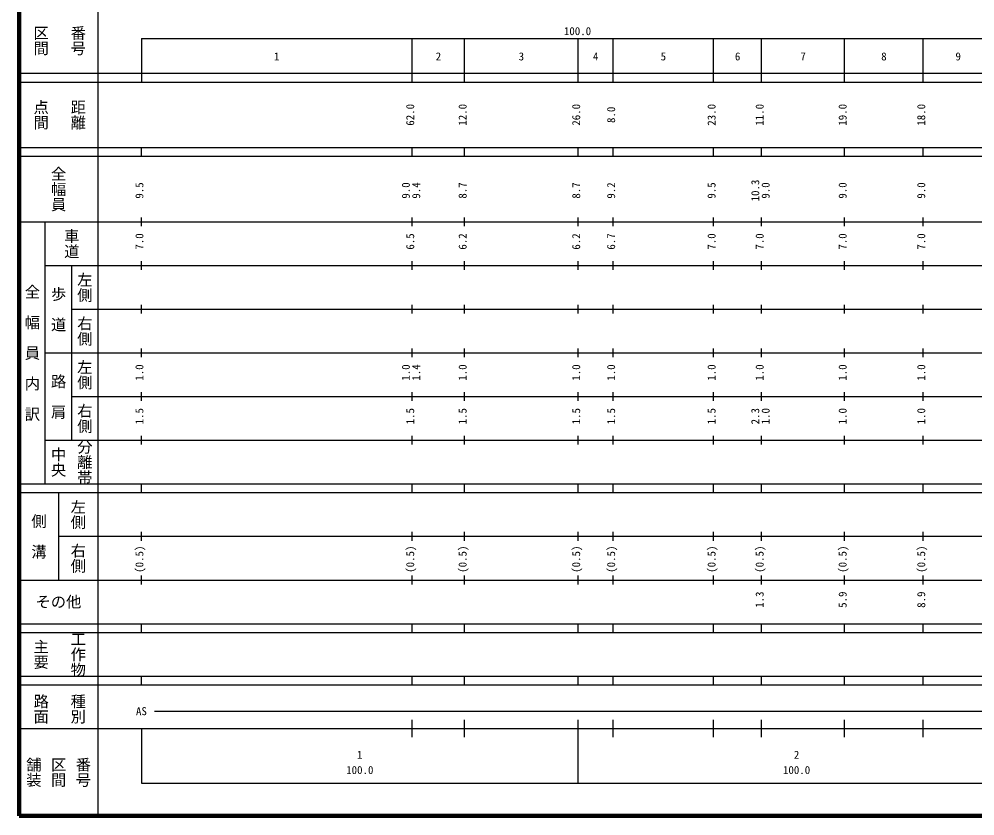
# Model space of a CAD drawing. Units: millimetres on the paper, enlarged 1000 times. Extents: x 40000 to 680000, y 20000 to 380000.
# Drawn here: x 40000 to 258822, y 20000 to 202409 of the extents above; entities that cross this region are included whole.
import ezdxf
from ezdxf.enums import TextEntityAlignment as Align

# ---------------------------------------------------------------- set-up
doc = ezdxf.new("R2010")
doc.units = ezdxf.units.MM
doc.header["$LTSCALE"] = 1000
doc.layers.add('M-TTL', color=2, linetype='Continuous', lineweight=140)
doc.layers.add('M-TTL-BAND', color=7, linetype='Continuous', lineweight=25)
doc.styles.add('@ＭＳ ゴシック', font='')
doc.styles.add('ＭＳ ゴシック', font='')
doc.styles.get('@ＭＳ ゴシック').set_extended_font_data('@MS Gothic')
doc.styles.get('ＭＳ ゴシック').set_extended_font_data('MS Gothic')

msp = doc.modelspace()

# ---------------------------------------------------------------- linework, layer by layer
at = {"layer": 'M-TTL'}
for p, q in [((40000, 380000), (40000, 20000)), ((40000, 20000), (680000, 20000))]:
    msp.add_line(p, q, dxfattribs=at)
at = {"layer": 'M-TTL-BAND'}
for p, q in [((58000, 370000), (58000, 20000)), ((68000, 198000), (579000, 198000)), ((68000, 198000), (68000, 188000)), ((130000, 188000), (130000, 198000)), ((142000, 188000), (142000, 198000)), ((168000, 188000), (168000, 198000)), ((176000, 188000), (176000, 198000)), ((199000, 188000), (199000, 198000)), ((210000, 188000), (210000, 198000)), ((229000, 188000), (229000, 198000)), ((247000, 188000), (247000, 198000)), ((40000, 190000), (579000, 190000)), ((40000, 188000), (579000, 188000)), ((40000, 173000), (579000, 173000)), ((68000, 171000), (68000, 173000)), ((130000, 171000), (130000, 173000)), ((142000, 171000), (142000, 173000)), ((168000, 171000), (168000, 173000)), ((176000, 171000), (176000, 173000)), ((199000, 171000), (199000, 173000)), ((210000, 171000), (210000, 173000)), ((229000, 171000), (229000, 173000)), ((247000, 171000), (247000, 173000)), ((40000, 171000), (579000, 171000)), ((40000, 156000), (579000, 156000)), ((46000, 96000), (46000, 156000)), ((68000, 155000), (68000, 157000)), ((130000, 155000), (130000, 157000)), ((142000, 155000), (142000, 157000)), ((168000, 155000), (168000, 157000)), ((176000, 155000), (176000, 157000)), ((199000, 155000), (199000, 157000)), ((210000, 155000), (210000, 157000)), ((229000, 155000), (229000, 157000)), ((247000, 155000), (247000, 157000)), ((68000, 145000), (68000, 147000)), ((130000, 145000), (130000, 147000)), ((142000, 145000), (142000, 147000)), ((168000, 145000), (168000, 147000)), ((176000, 145000), (176000, 147000)), ((199000, 145000), (199000, 147000)), ((210000, 145000), (210000, 147000)), ((229000, 145000), (229000, 147000)), ((247000, 145000), (247000, 147000)), ((46000, 146000), (579000, 146000)), ((52000, 146000), (52000, 106000)), ((52000, 136000), (579000, 136000)), ((68000, 135000), (68000, 137000)), ((130000, 135000), (130000, 137000)), ((142000, 135000), (142000, 137000)), ((168000, 135000), (168000, 137000)), ((176000, 135000), (176000, 137000)), ((199000, 135000), (199000, 137000)), ((210000, 135000), (210000, 137000)), ((229000, 135000), (229000, 137000)), ((247000, 135000), (247000, 137000)), ((68000, 125000), (68000, 127000)), ((130000, 125000), (130000, 127000)), ((142000, 125000), (142000, 127000)), ((168000, 125000), (168000, 127000)), ((176000, 125000), (176000, 127000)), ((199000, 125000), (199000, 127000)), ((210000, 125000), (210000, 127000)), ((229000, 125000), (229000, 127000)), ((247000, 125000), (247000, 127000)), ((46000, 126000), (579000, 126000)), ((52000, 116000), (579000, 116000)), ((68000, 115000), (68000, 117000)), ((130000, 115000), (130000, 117000)), ((142000, 115000), (142000, 117000)), ((168000, 115000), (168000, 117000)), ((176000, 115000), (176000, 117000)), ((199000, 115000), (199000, 117000)), ((210000, 115000), (210000, 117000)), ((229000, 115000), (229000, 117000)), ((247000, 115000), (247000, 117000)), ((46000, 106000), (579000, 106000)), ((68000, 105000), (68000, 107000)), ((130000, 105000), (130000, 107000)), ((142000, 105000), (142000, 107000)), ((168000, 105000), (168000, 107000)), ((176000, 105000), (176000, 107000)), ((199000, 105000), (199000, 107000)), ((210000, 105000), (210000, 107000)), ((229000, 105000), (229000, 107000)), ((247000, 105000), (247000, 107000)), ((40000, 96000), (579000, 96000)), ((68000, 94000), (68000, 96000)), ((130000, 94000), (130000, 96000)), ((142000, 94000), (142000, 96000)), ((168000, 94000), (168000, 96000)), ((176000, 94000), (176000, 96000)), ((199000, 94000), (199000, 96000)), ((210000, 94000), (210000, 96000)), ((229000, 94000), (229000, 96000)), ((247000, 94000), (247000, 96000)), ((40000, 94000), (579000, 94000)), ((49000, 94000), (49000, 74000)), ((49000, 84000), (579000, 84000)), ((68000, 83000), (68000, 85000)), ((130000, 83000), (130000, 85000)), ((142000, 83000), (142000, 85000)), ((168000, 83000), (168000, 85000)), ((176000, 83000), (176000, 85000)), ((199000, 83000), (199000, 85000)), ((210000, 83000), (210000, 85000)), ((229000, 83000), (229000, 85000)), ((247000, 83000), (247000, 85000)), ((68000, 73000), (68000, 75000)), ((130000, 73000), (130000, 75000)), ((142000, 73000), (142000, 75000)), ((168000, 73000), (168000, 75000)), ((176000, 73000), (176000, 75000)), ((199000, 73000), (199000, 75000)), ((210000, 73000), (210000, 75000)), ((229000, 73000), (229000, 75000)), ((247000, 73000), (247000, 75000)), ((40000, 74000), (579000, 74000)), ((40000, 64000), (579000, 64000)), ((68000, 62000), (68000, 64000)), ((130000, 62000), (130000, 64000)), ((142000, 62000), (142000, 64000)), ((168000, 62000), (168000, 64000)), ((176000, 62000), (176000, 64000)), ((199000, 62000), (199000, 64000)), ((210000, 62000), (210000, 64000)), ((229000, 62000), (229000, 64000)), ((247000, 62000), (247000, 64000)), ((40000, 62000), (579000, 62000)), ((40000, 52000), (579000, 52000)), ((68000, 50000), (68000, 52000)), ((130000, 50000), (130000, 52000)), ((142000, 50000), (142000, 52000)), ((168000, 50000), (168000, 52000)), ((176000, 50000), (176000, 52000)), ((199000, 50000), (199000, 52000)), ((210000, 50000), (210000, 52000)), ((229000, 50000), (229000, 52000)), ((247000, 50000), (247000, 52000)), ((40000, 50000), (579000, 50000)), ((71000, 44000), (565000, 44000)), ((130000, 38000), (130000, 42000)), ((142000, 38000), (142000, 42000)), ((168000, 27500), (168000, 42000)), ((176000, 38000), (176000, 42000)), ((199000, 38000), (199000, 42000)), ((210000, 38000), (210000, 42000)), ((229000, 38000), (229000, 42000)), ((247000, 38000), (247000, 42000)), ((40000, 40000), (579000, 40000)), ((68000, 40000), (68000, 27500)), ((68000, 27500), (579000, 27500))]:
    msp.add_line(p, q, dxfattribs=at)

# ---------------------------------------------------------------- texts
at = {"layer": 'M-TTL-BAND', "style": '@ＭＳ ゴシック'}
for s, p in [('区間', (45000, 197500)), ('番号', (53500, 197500)), ('点間', (45000, 180500)), ('距離', (53500, 180500)), ('全幅員', (49000, 163500)), ('車道', (52000, 151000)), ('左側', (55000, 141000)), ('全\u3000幅\u3000員\u3000内\u3000訳', (43000, 126000)), ('歩\u3000道', (49000, 136000)), ('右側', (55000, 131000)), ('左側', (55000, 121000)), ('路\u3000肩', (49000, 116000)), ('右側', (55000, 111000)), ('分離帯', (55000, 101000)), ('中央', (49000, 101000)), ('左側', (53500, 89000)), ('側\u3000溝', (44500, 84000)), ('右側', (53500, 79000)), ('工作物', (53500, 57000)), ('主要', (45000, 57000)), ('路面', (45000, 44500)), ('種別', (53500, 44500)), ('舗装', (43333, 30000)), ('区間', (49000, 30000)), ('番号', (54667, 30000))]:
    msp.add_text(s, height=2566, rotation=270, dxfattribs=at).set_placement(p, align=Align.MIDDLE_CENTER)
at = {"layer": 'M-TTL-BAND', "style": 'ＭＳ ゴシック'}
for s, p in [('100.0', (167844, 198195)), ('2', (136000, 192405)), ('3', (155000, 192405)), ('6', (204500, 192405)), ('8', (238000, 192405)), ('9', (255000, 192405)), ('1', (99000, 192405)), ('4', (172000, 192405)), ('5', (187500, 192405)), ('7', (219500, 192405)), ('AS', (68000, 42500)), ('1', (118000, 32523)), ('2', (218000, 32523)), ('100.0', (118000, 29033)), ('100.0', (218000, 29033))]:
    msp.add_text(s, height=1833, dxfattribs=at).set_placement(p, align=Align.BOTTOM_CENTER)
for s, p in [('62.0', (131000, 180500)), ('12.0', (143000, 180500)), ('26.0', (169000, 180500)), ('8.0', (177000, 180500)), ('23.0', (200000, 180500)), ('11.0', (211000, 180500)), ('19.0', (230000, 180500)), ('18.0', (248000, 180500)), ('9.5', (69000, 163174)), ('9.0', (130000, 163174)), ('9.4', (132370, 163174)), ('8.7', (143000, 163174)), ('8.7', (169000, 163174)), ('9.2', (177000, 163174)), ('9.5', (200000, 163174)), ('10.3', (210000, 163174)), ('9.0', (212370, 163174)), ('9.0', (230000, 163174)), ('9.0', (248000, 163174)), ('7.0', (69000, 151500)), ('6.5', (131000, 151500)), ('6.2', (143000, 151500)), ('6.2', (169000, 151500)), ('6.7', (177000, 151500)), ('7.0', (200000, 151500)), ('7.0', (211000, 151500)), ('7.0', (230000, 151500)), ('7.0', (248000, 151500)), ('1.0', (69000, 121500)), ('1.0', (130000, 121500)), ('1.4', (132370, 121500)), ('1.0', (143000, 121500)), ('1.0', (169000, 121500)), ('1.0', (177000, 121500)), ('1.0', (200000, 121500)), ('1.0', (211000, 121500)), ('1.0', (230000, 121500)), ('1.0', (248000, 121500)), ('1.5', (69000, 111500)), ('1.5', (131000, 111500)), ('1.5', (143000, 111500)), ('1.5', (169000, 111500)), ('1.5', (177000, 111500)), ('1.5', (200000, 111500)), ('2.3', (210000, 111500)), ('1.0', (212370, 111500)), ('1.0', (230000, 111500)), ('1.0', (248000, 111500)), ('(0.5)', (69000, 78764)), ('(0.5)', (131000, 78764)), ('(0.5)', (143000, 78764)), ('(0.5)', (169000, 78764)), ('(0.5)', (177000, 78764)), ('(0.5)', (200000, 78764)), ('(0.5)', (211000, 78764)), ('(0.5)', (230000, 78764)), ('(0.5)', (248000, 78764)), ('1.3', (211000, 69500)), ('5.9', (230000, 69500)), ('8.9', (248000, 69500))]:
    msp.add_text(s, height=1833, rotation=90, dxfattribs=at).set_placement(p, align=Align.BOTTOM_CENTER)
msp.add_text('その他', height=2566, dxfattribs=at).set_placement((49000, 69000), align=Align.MIDDLE_CENTER)

doc.saveas('drawing.dxf')
